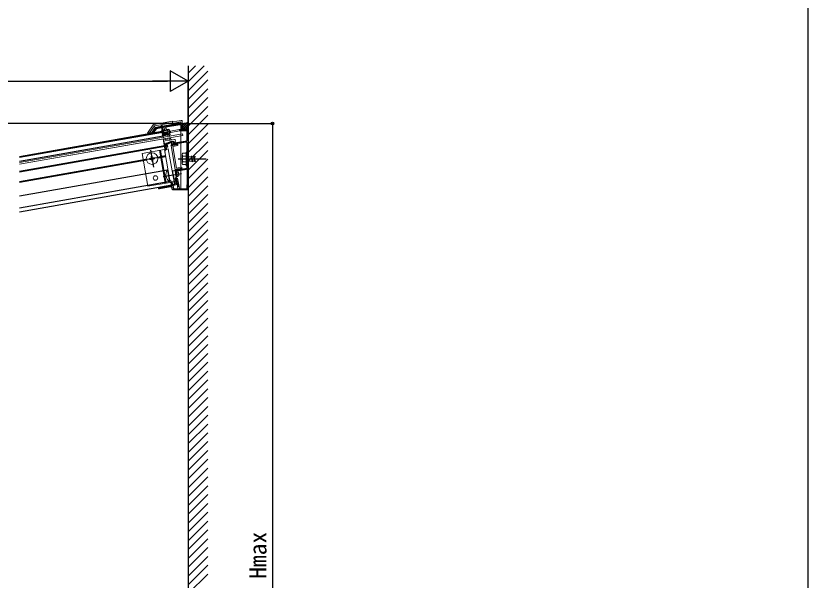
# Model space of a CAD drawing. Units: millimetres, scale not verified. Extents: x -1050 to 1050, y -1566 to 1557.
# Drawn here: x 243 to 1050, y -1025 to -451 of the extents above; entities that cross this region are included whole.
import ezdxf
from ezdxf.enums import TextEntityAlignment as Align

# ---------------------------------------------------------------- set-up
doc = ezdxf.new("R2010")
doc.units = ezdxf.units.MM
doc.header["$LTSCALE"] = 8
for name, color, linetype in [('0-2_YKK_11', 7, 'Continuous'), ('0-4_YKK_12', 2, 'Continuous'), ('0-7_YKK_D', 6, 'Continuous'), ('0-8_YKK_ZWAK', 7, 'Continuous'), ('0-9_YSS_K', 3, 'Continuous')]:
    doc.layers.add(name, color=color, linetype=linetype)
doc.layers.add('0-5_YKK_13', color=4, linetype='Continuous', lineweight=18)
doc.styles.add('ＭＳ ゴシック', font='')
doc.styles.get('ＭＳ ゴシック').set_extended_font_data('MS Gothic')

msp = doc.modelspace()

# ---------------------------------------------------------------- linework, layer by layer
at = {"layer": '0-2_YKK_11'}
for points in [[(383.191, -569.702), (382.372, -569.129), (385.492, -564.673), (410.08, -560.337), (412.68, -560.337), (412.68, -566.337), (418.68, -566.337), (418.68, -580.999)], [(416.506, -579.263), (402.224, -581.781), (401.816, -579.464), (398.319, -581.095), (397.065, -581.316), (397.603, -584.369), (396.126, -584.629), (396.335, -585.811), (395.35, -585.985), (394.968, -583.818), (396.445, -583.558), (395.994, -580.997), (396.76, -580.354), (398.015, -580.133), (401.167, -578.663), (402.644, -578.403), (403.001, -580.426), (417.68, -577.837), (417.68, -567.537), (411.48, -567.537), (411.48, -561.537), (410.185, -561.537), (395.802, -564.073), (396.236, -566.535), (398.944, -566.058), (399.986, -571.967), (397.77, -572.357), (397.597, -571.373), (398.828, -571.156), (398.133, -567.216), (393.209, -568.085), (393.73, -571.039), (394.961, -570.822), (395.135, -571.807), (392.919, -572.197), (392.051, -567.273), (394.759, -566.796), (394.29, -564.137), (386.074, -565.586), (383.191, -569.702)], [(418.68, -580.999), (418.68, -606.851), (405.53, -609.169), (406.572, -615.078), (405.518, -616.584), (406.612, -622.788), (403.165, -623.396), (403.736, -626.637), (417.68, -626.637), (417.68, -622.837), (418.68, -622.837), (418.68, -627.837), (402.73, -627.837), (402.218, -624.937), (400.759, -624.937), (389.569, -626.91), (389.343, -625.63), (400.645, -623.637), (401.989, -623.637), (401.614, -621.512), (402.125, -620.783), (402.516, -620.87), (402.76, -622.249), (405.222, -621.815), (403.669, -613.009), (403.755, -612.808), (403.66, -612.266), (403.51, -612.106), (402.86, -608.422), (417.68, -605.808), (417.68, -596.796), (417.8, -596.612), (417.8, -596.062), (417.68, -595.879), (417.68, -580.248)]]:
    msp.add_lwpolyline(points, dxfattribs=at)
msp.add_arc((416.68, -580.248), 1, 360, 99.99998, dxfattribs=at)
at = {"layer": '0-4_YKK_12'}
for p, q in [((392.415, -569.342), (246.959, -594.989)), ((393.11, -573.281), (246.959, -599.051)), ((395.454, -586.576), (393.579, -575.94)), ((394.968, -583.818), (246.959, -609.916)), ((380.352, -587.309), (383.443, -604.839)), ((376.042, -596.802), (246.959, -619.563)), ((390.662, -594.529), (373.133, -597.62)), ((395.633, -593.348), (387.648, -594.755)), ((387.752, -595.346), (395.737, -593.938)), ((408.68, -596.337), (437.185, -596.337)), ((246.959, -620.172), (376.147, -597.393)), ((397.544, -607.734), (246.959, -634.286)), ((393.248, -614.375), (411.959, -611.076)), ((400.234, -619.445), (246.959, -646.472)), ((401.914, -623.211), (401.358, -620.059)), ((401.914, -623.211), (246.959, -650.533))]:
    msp.add_line(p, q, dxfattribs=at)
msp.add_lwpolyline([(393.231, -573.97), (392.276, -568.554), (246.959, -594.177)], dxfattribs=at)
at = {"layer": '0-5_YKK_13'}
for p, q in [((383.205, -561.789), (377.362, -570.134)), ((379.451, -569.766), (384.314, -562.82)), ((381.58, -569.391), (385.204, -564.216)), ((402.832, -558.032), (383.849, -561.379)), ((384.314, -562.82), (402.832, -559.555)), ((384.314, -562.82), (385.204, -564.216)), ((385.204, -564.216), (391.321, -563.137)), ((392.147, -562.06), (391.162, -562.234)), ((391.162, -562.234), (391.408, -563.63)), ((392.393, -563.456), (392.147, -562.06)), ((392.306, -562.964), (411.18, -559.636)), ((393.035, -567.1), (392.566, -564.441)), ((411.507, -557.123), (402.832, -558.653)), ((402.832, -558.032), (402.832, -559.555)), ((402.832, -560.176), (411.18, -558.704)), ((402.832, -560.176), (402.832, -559.555)), ((411.18, -558.704), (411.18, -560.337)), ((411.18, -561.879), (411.18, -566.189)), ((412.38, -560.337), (418.68, -559.226)), ((412.51, -560.367), (412.574, -560.303)), ((412.68, -566.337), (412.68, -558.11)), ((412.68, -564.687), (418.025, -559.342)), ((412.68, -562.442), (415.299, -559.823)), ((416.489, -566.337), (412.68, -562.529)), ((418.68, -566.284), (412.681, -560.284)), ((413.275, -566.337), (418.68, -560.932)), ((418.68, -564.039), (414.589, -559.948)), ((415.52, -566.337), (418.68, -563.177)), ((418.68, -561.793), (416.498, -559.611)), ((418.68, -559.548), (418.406, -559.275)), ((412.962, -570.694), (246.959, -599.965)), ((413.275, -572.467), (246.959, -601.793)), ((377.362, -570.134), (379.451, -569.766)), ((379.451, -569.766), (381.58, -569.391)), ((379.491, -569.759), (379.671, -570.776)), ((393.427, -569.319), (393.252, -568.329)), ((398.351, -568.451), (393.427, -569.319)), ((393.536, -572.901), (395.224, -572.603)), ((393.687, -570.797), (394.121, -570.72)), ((393.869, -570.101), (393.939, -570.495)), ((393.969, -570.582), (394.611, -569.665)), ((397.855, -569.093), (394.112, -569.753)), ((394.877, -570.634), (394.286, -570.738)), ((394.684, -570.668), (395.495, -569.509)), ((395.224, -570.877), (395.468, -572.256)), ((395.242, -570.977), (396.379, -569.353)), ((395.398, -571.862), (397.264, -569.197)), ((395.433, -572.059), (397.402, -571.712)), ((396.12, -571.938), (397.202, -570.393)), ((397.005, -571.782), (397.332, -571.314)), ((397.194, -570.53), (397.437, -571.908)), ((397.312, -570.236), (398.078, -569.142)), ((397.437, -570.182), (398.028, -570.078)), ((399.473, -571.854), (397.785, -572.152)), ((398.178, -570.005), (398.611, -569.928)), ((398.202, -569.337), (398.272, -569.73)), ((400.484, -568.075), (399.336, -568.278)), ((399.596, -569.755), (400.745, -569.552)), ((400.171, -573.049), (399.807, -572.047)), ((400.331, -568.356), (400.322, -568.307)), ((400.78, -568.023), (400.484, -568.075)), ((400.513, -569.39), (400.504, -569.341)), ((400.745, -569.552), (401.04, -569.5)), ((409.643, -566.46), (400.78, -568.023)), ((401.04, -569.5), (400.78, -568.023)), ((401.04, -569.5), (409.903, -567.937)), ((409.938, -566.408), (409.643, -566.46)), ((409.903, -567.937), (409.643, -566.46)), ((409.903, -567.937), (410.199, -567.885)), ((411.18, -566.189), (409.938, -566.408)), ((410.17, -566.57), (410.179, -566.619)), ((410.199, -567.885), (411.18, -567.712)), ((410.352, -567.604), (410.361, -567.653)), ((411.18, -567.712), (411.18, -567.837)), ((411.18, -567.837), (417.638, -567.837)), ((411.18, -567.837), (411.18, -578.983)), ((414.243, -566.337), (412.68, -564.774)), ((417.68, -566.337), (412.68, -566.337)), ((413.275, -572.467), (412.962, -570.694)), ((417.68, -577.432), (417.68, -567.837)), ((417.765, -566.337), (418.68, -565.422)), ((393.579, -575.94), (246.959, -601.793)), ((393.288, -574.263), (393.288, -573.196)), ((393.579, -575.94), (400.036, -574.801)), ((393.579, -575.94), (394.707, -582.341)), ((393.579, -575.94), (394.794, -582.833)), ((399.661, -575.883), (393.752, -576.925)), ((393.773, -574.357), (393.783, -574.33)), ((399.448, -573.179), (394.013, -574.137)), ((395.722, -576.577), (395.982, -578.054)), ((395.982, -578.054), (404.846, -576.492)), ((396.399, -580.418), (397.876, -580.158)), ((397.876, -580.158), (401.028, -578.688)), ((399.661, -575.883), (399.922, -577.36)), ((399.748, -573.303), (399.729, -573.281)), ((401.891, -577.013), (400.036, -574.801)), ((404.025, -578.16), (401.028, -578.688)), ((403.889, -579.707), (404.025, -578.16)), ((404.874, -579.533), (403.889, -579.707)), ((405.425, -576.897), (405.685, -578.374)), ((411.18, -580.202), (411.18, -604.978)), ((417.68, -605.394), (417.68, -580.247)), ((394.794, -582.833), (246.959, -608.901)), ((389.545, -587.618), (395.449, -621.101)), ((390.53, -587.444), (396.434, -620.927)), ((400.373, -620.233), (394.469, -586.749)), ((395.976, -582.625), (395.287, -582.747)), ((395.953, -583.645), (395.779, -582.66)), ((395.994, -580.997), (396.219, -582.277)), ((396.439, -586.402), (396.283, -585.516)), ((404.312, -619.538), (398.408, -586.055)), ((402.672, -582.21), (401.195, -582.47)), ((401.195, -582.47), (401.282, -582.963)), ((401.282, -582.963), (408.175, -581.747)), ((401.282, -582.963), (405.519, -606.992)), ((402.932, -583.687), (408.349, -582.732)), ((406.822, -605.747), (402.932, -583.687)), ((403.657, -582.036), (403.57, -581.544)), ((405.626, -581.689), (403.657, -582.036)), ((406.611, -581.515), (406.524, -581.023)), ((408.088, -581.255), (406.611, -581.515)), ((408.175, -581.747), (408.088, -581.255)), ((408.349, -582.732), (408.175, -581.747)), ((377.723, -624.227), (371.819, -590.743)), ((383.461, -596.306), (384.446, -596.132)), ((412.68, -591.337), (413.113, -590.587)), ((412.68, -601.337), (412.68, -591.337)), ((416.68, -590.587), (413.111, -590.587)), ((416.68, -593.451), (413.126, -593.451)), ((416.68, -589.337), (416.68, -603.337)), ((416.68, -589.337), (417.68, -589.337)), ((416.68, -590.587), (416.68, -602.087)), ((417.68, -589.337), (417.68, -603.337)), ((417.68, -593.737), (418.18, -593.737)), ((418.18, -593.737), (418.18, -598.937)), ((418.18, -594.087), (421.68, -594.087)), ((422.18, -593.337), (422.93, -599.337)), ((422.43, -594.087), (423.43, -598.587)), ((422.43, -594.087), (424.18, -594.087)), ((424.18, -594.087), (424.68, -593.337)), ((424.18, -594.087), (425.18, -598.587)), ((424.68, -593.337), (425.43, -599.337)), ((424.68, -593.337), (424.93, -594.087)), ((424.93, -594.087), (425.93, -598.587)), ((424.93, -594.087), (426.68, -594.087)), ((412.68, -601.337), (413.113, -602.087)), ((413.111, -602.087), (416.68, -602.087)), ((416.68, -599.224), (413.126, -599.224)), ((416.68, -603.337), (417.68, -603.337)), ((417.68, -598.937), (418.18, -598.937)), ((422.68, -598.587), (418.18, -598.587)), ((425.18, -598.587), (423.43, -598.587)), ((425.18, -598.587), (425.43, -599.337)), ((425.43, -599.337), (425.93, -598.587)), ((426.68, -598.587), (425.93, -598.587)), ((397.631, -607.611), (398.132, -607.523)), ((398.132, -607.523), (400.181, -619.143)), ((402.662, -610.176), (403.154, -610.09)), ((402.775, -610.821), (403.268, -610.734)), ((412.412, -605.776), (405.519, -606.992)), ((405.519, -606.992), (405.605, -607.484)), ((405.605, -607.484), (407.083, -607.224)), ((405.73, -610.3), (408.379, -609.833)), ((408.709, -609.922), (406.896, -609.43)), ((407.083, -607.224), (407.16, -607.663)), ((408.067, -607.05), (410.037, -606.703)), ((408.709, -609.922), (409.3, -613.271)), ((410.037, -606.703), (410.115, -607.142)), ((411.022, -606.529), (412.499, -606.269)), ((411.18, -608.174), (411.18, -626.637)), ((412.499, -606.269), (412.412, -605.776)), ((417.68, -626.344), (417.68, -607.02)), ((402.708, -621.954), (402.343, -619.885)), ((403.416, -614.456), (403.909, -614.369)), ((403.53, -615.1), (404.022, -615.014)), ((406.371, -613.935), (409.02, -613.468)), ((406.444, -616.272), (407.226, -620.704)), ((406.484, -614.579), (407.765, -614.354)), ((407.921, -616.012), (406.937, -616.185)), ((409.3, -613.271), (407.765, -614.354)), ((409.393, -624.36), (407.921, -616.012)), ((388.439, -625.79), (388.492, -626.085)), ((389.308, -625.433), (389.343, -625.63)), ((389.652, -626.896), (400.759, -624.937)), ((402.687, -627.595), (402.73, -627.837)), ((402.73, -627.837), (417.68, -627.837)), ((408.272, -626.637), (404.124, -626.637)), ((407.399, -621.689), (407.87, -624.36)), ((408.378, -624.36), (407.87, -624.36)), ((407.87, -624.36), (408.272, -626.637)), ((408.378, -624.36), (409.393, -624.36)), ((409.795, -626.637), (409.393, -624.36)), ((417.38, -626.637), (409.795, -626.637))]:
    msp.add_line(p, q, dxfattribs=at)
for points in [[(391.582, -564.614), (392.103, -567.569), (392.867, -571.902)], [(398.408, -586.055), (394.469, -586.749), (371.819, -590.743)], [(380.333, -595.842), (379.349, -596.016), (379.522, -597.001), (380.507, -596.827)], [(382.129, -594.51), (381.956, -593.525), (380.971, -593.699), (381.145, -594.684)], [(384.446, -596.132), (384.273, -595.148), (383.288, -595.321)], [(421.68, -594.087), (422.18, -593.337), (422.43, -594.087)], [(421.68, -594.087), (422.68, -598.587), (422.93, -599.337), (423.43, -598.587)], [(381.665, -597.638), (381.839, -598.623), (382.824, -598.449), (382.65, -597.464)], [(412.412, -605.776), (412.239, -604.792), (406.822, -605.747)], [(397.631, -607.611), (399.68, -619.232), (400.181, -619.143)], [(405.616, -609.655), (406.896, -609.43), (407.765, -614.354)], [(404.312, -619.538), (400.373, -620.233), (377.723, -624.227)], [(408.378, -624.36), (406.937, -616.185), (406.444, -616.272)], [(400.645, -623.637), (388.654, -625.752), (388.439, -625.79)]]:
    msp.add_lwpolyline(points, dxfattribs=at)
for centre, radius in [((381.897, -596.074), 5.9), ((385.37, -615.77), 2.3)]:
    msp.add_circle(centre, radius, dxfattribs=at)
for centre, radius, start, end in [((394.165, -570.049), 0.3, 100, 190), ((394.234, -570.442), 0.3, 190, 280), ((394.929, -570.929), 0.3, 10, 100), ((395.172, -572.308), 0.3, 280, 10), ((397.49, -570.478), 0.3, 100, 190), ((397.733, -571.856), 0.3, 190, 280), ((397.907, -569.389), 0.3, 10, 100), ((397.976, -569.783), 0.3, 280, 10), ((399.525, -572.15), 0.3, 20, 100), ((400.418, -568.848), 0.5, 100, 280), ((400.519, -568.272), 0.2, 100, 190), ((400.71, -569.355), 0.2, 190, 280), ((409.973, -566.605), 0.2, 10, 100), ((410.266, -567.112), 0.5, 280, 100), ((410.164, -567.688), 0.2, 280, 10), ((393.588, -573.196), 0.3, 100, 180), ((393.538, -574.271), 0.25, 177.958, 340), ((394.065, -574.432), 0.3, 100, 160), ((396.486, -580.91), 0.5, 100, 190), ((399.5, -573.474), 0.3, 40, 100), ((399.94, -573.143), 0.25, 220, 22.042), ((404.932, -576.984), 0.5, 10, 100), ((404.701, -578.548), 1, 280, 10), ((395.2, -582.254), 0.5, 190, 280), ((395.924, -582.33), 0.3, 280, 10), ((403.164, -582.123), 0.5, 10, 190), ((406.119, -581.602), 0.5, 10, 190), ((380.16, -594.857), 1, 280, 10), ((380.681, -597.812), 1, 10, 100), ((383.114, -594.336), 1, 190, 280), ((383.635, -597.291), 1, 100, 190), ((415.236, -592.007), 2.556, 146.25178, 214.38425), ((422.233, -596.337), 9.553, 162.41205, 197.58795), ((415.236, -600.667), 2.556, 145.61575, 213.74822), ((404.31, -612.424), 8.232, 144.2189, 235.7811), ((407.575, -607.137), 0.5, 190, 10), ((410.53, -606.616), 0.5, 190, 10), ((407.312, -621.196), 0.5, 100, 280)]:
    msp.add_arc(centre, radius, start, end, dxfattribs=at)
for centre, major_axis, ratio, start_param, end_param in [((384.025, -562.365), (-0.538, 0.845), 0.997816, 5.8912587, 6.6751119), ((411.68, -558.11), (0, 1.002), 0.998077, 4.712389, 6.4573894), ((398.929, -589.009), (-3.939, -0.695), 0.75, 4.712389, 6.2831853), ((403.792, -616.584), (-3.939, -0.695), 0.75, 0, 1.5707963), ((389.478, -625.911), (-0.987, -0.174), 0.998135, 6.2831853, 6.9545616), ((389.478, -625.911), (-0.987, -0.174), 0.998135, 0.6713763, 1.5707963)]:
    msp.add_ellipse(centre, major_axis=major_axis, ratio=ratio, start_param=start_param, end_param=end_param, dxfattribs=at)
at = {"layer": '0-7_YKK_D'}
for p, q in [((418.68, -517.108), (400.493, -506.608)), ((400.493, -506.608), (400.493, -527.608)), ((418.68, -565.637), (418.68, -516.108)), ((-60.32, -517.108), (397.68, -517.108)), ((418.68, -517.108), (382.307, -517.108)), ((418.68, -517.108), (400.493, -527.608)), ((410.243, -560.337), (-459.82, -560.337)), ((413.38, -560.337), (505.519, -560.337)), ((504.519, -560.337), (504.519, -1404.862))]:
    msp.add_line(p, q, dxfattribs=at)
msp.add_circle((504.519, -560.337), 1.275, dxfattribs=at)
at = {"layer": '0-8_YKK_ZWAK'}
msp.add_lwpolyline([(-1050, -1565.7), (1050, -1565.7), (1050, 1494.3)], dxfattribs=at)
at = {"layer": '0-9_YSS_K'}
for p, q in [((418.68, -501.56), (418.68, -1404.862)), ((418.68, -509.003), (426.122, -501.56)), ((418.68, -517.983), (435.102, -501.56)), ((418.68, -526.963), (438.68, -506.963)), ((418.68, -535.943), (438.68, -515.943)), ((418.68, -544.924), (438.68, -524.924)), ((418.68, -553.904), (438.68, -533.904)), ((418.68, -562.884), (438.68, -542.884)), ((418.68, -571.865), (438.68, -551.865)), ((418.68, -580.845), (438.68, -560.845)), ((418.68, -589.825), (438.68, -569.825)), ((418.68, -598.805), (438.68, -578.805)), ((418.68, -607.786), (438.68, -587.786)), ((418.68, -616.766), (438.68, -596.766)), ((418.68, -625.746), (438.68, -605.746)), ((418.68, -634.726), (438.68, -614.726)), ((418.68, -643.707), (438.68, -623.707)), ((418.68, -652.687), (438.68, -632.687)), ((418.68, -661.667), (438.68, -641.667)), ((418.68, -670.647), (438.68, -650.647)), ((418.68, -679.628), (438.68, -659.628)), ((418.68, -688.608), (438.68, -668.608)), ((418.68, -697.588), (438.68, -677.588)), ((418.68, -706.568), (438.68, -686.568)), ((418.68, -715.549), (438.68, -695.549)), ((418.68, -724.529), (438.68, -704.529)), ((418.68, -733.509), (438.68, -713.509)), ((418.68, -742.489), (438.68, -722.489)), ((418.68, -751.47), (438.68, -731.47)), ((418.68, -760.45), (438.68, -740.45)), ((418.68, -769.43), (438.68, -749.43)), ((418.68, -778.41), (438.68, -758.41)), ((418.68, -787.391), (438.68, -767.391)), ((418.68, -796.371), (438.68, -776.371)), ((418.68, -805.351), (438.68, -785.351)), ((418.68, -814.331), (438.68, -794.331)), ((418.68, -823.312), (438.68, -803.312)), ((418.68, -832.292), (438.68, -812.292)), ((418.68, -841.272), (438.68, -821.272)), ((418.68, -850.252), (438.68, -830.252)), ((418.68, -859.233), (438.68, -839.233)), ((418.68, -868.213), (438.68, -848.213)), ((418.68, -877.193), (438.68, -857.193)), ((418.68, -886.173), (438.68, -866.173)), ((418.68, -895.154), (438.68, -875.154)), ((418.68, -904.134), (438.68, -884.134)), ((418.68, -913.114), (438.68, -893.114)), ((418.68, -922.095), (438.68, -902.095)), ((418.68, -931.075), (438.68, -911.075)), ((418.68, -940.055), (438.68, -920.055)), ((418.68, -949.035), (438.68, -929.035)), ((418.68, -958.016), (438.68, -938.016)), ((418.68, -966.996), (438.68, -946.996)), ((418.68, -975.976), (438.68, -955.976)), ((418.68, -984.956), (438.68, -964.956)), ((418.68, -993.937), (438.68, -973.937)), ((418.68, -1002.917), (438.68, -982.917)), ((418.68, -1011.897), (438.68, -991.897)), ((418.68, -1020.877), (438.68, -1000.877)), ((418.68, -1029.858), (438.68, -1009.858)), ((418.68, -1038.838), (438.68, -1018.838))]:
    msp.add_line(p, q, dxfattribs=at)

# ---------------------------------------------------------------- texts
at = {"layer": '0-7_YKK_D', "style": 'ＭＳ ゴシック'}
msp.add_text('Hmax', height=17.6, rotation=90, dxfattribs=at).set_placement((503.719, -1023.781), align=Align.BOTTOM_LEFT)

doc.saveas('drawing.dxf')
